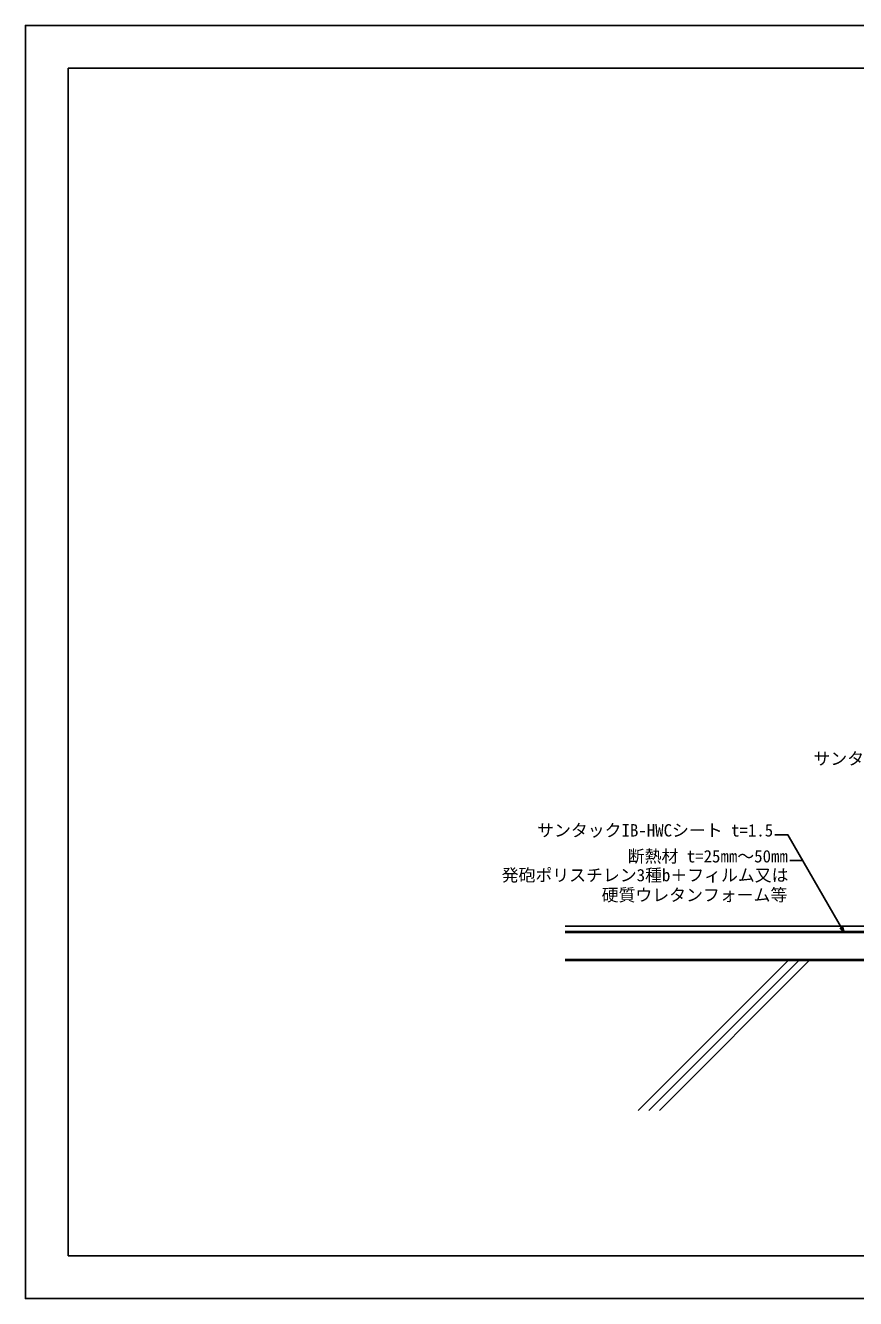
# Model space of a CAD drawing. Units: millimetres, scale not verified. Extents: x -840 to 5880, y -594 to 4158.
# Drawn here: x -840 to 2259, y -594 to 4158 of the extents above; entities that cross this region are included whole.
import ezdxf
from ezdxf.enums import TextEntityAlignment as Align

# ---------------------------------------------------------------- set-up
doc = ezdxf.new("R2010")
doc.units = ezdxf.units.MM
doc.header["$LTSCALE"] = 4
for name, color, linetype in [('0-1_IBｼｰﾄ', 7, 'Continuous'), ('0-7_図面枠', 7, 'Continuous'), ('0-9_寸法線', 7, 'Continuous'), ('0-A_文字', 5, 'Continuous'), ('0-B_断熱材', 2, 'Continuous'), ('0-F_躯体', 7, 'Continuous'), ('1-0_輪郭線', 2, 'Continuous')]:
    doc.layers.add(name, color=color, linetype=linetype)
doc.styles.add('MS Gothic', font='')
doc.styles.get('MS Gothic').set_extended_font_data('MS Gothic')

msp = doc.modelspace()

# ---------------------------------------------------------------- linework, layer by layer
at = {"layer": '0-1_IBｼｰﾄ'}
for p, q in [((2955.432, 795.788), (1175.175, 795.788)), ((2960.791, 775.788), (1175.175, 775.788))]:
    msp.add_line(p, q, dxfattribs=at)
at = {"layer": '0-7_図面枠'}
msp.add_lwpolyline([(5880, -594), (5880, 4158), (-840, 4158), (-840, -594)], close=True, dxfattribs=at)
at = {"layer": '0-9_寸法線'}
msp.add_line((2061.248, 1040.723), (2013.248, 1040.723), dxfattribs=at)
for points in [[(2216.516, 771.788), (2005.823, 1136.723), (1957.823, 1136.723)], [(2199.545, 788.759), (2216.516, 771.788), (2210.304, 794.971)]]:
    msp.add_lwpolyline(points, dxfattribs=at)
at = {"layer": '0-B_断熱材'}
for p, q in [((1175.175, 771.788), (3251.175, 771.788)), ((1175.175, 671.788), (3251.175, 671.788))]:
    msp.add_line(p, q, dxfattribs=at)
at = {"layer": '0-F_躯体'}
for p, q in [((2006.789, 667.788), (1446.968, 107.968)), ((2046.387, 667.788), (1486.566, 107.968)), ((2085.985, 667.788), (1526.164, 107.968))]:
    msp.add_line(p, q, dxfattribs=at)
msp.add_lwpolyline([(3075.175, 1987.788), (3255.175, 1987.788), (3255.175, 667.788), (1175.175, 667.788)], dxfattribs=at)
at = {"layer": '1-0_輪郭線'}
msp.add_lwpolyline([(5720, 3998), (-680, 3998), (-680, -434), (5720, -434)], close=True, dxfattribs=at)

# ---------------------------------------------------------------- texts
at = {"layer": '0-A_文字', "color": 7, "style": 'MS Gothic'}
for s, p in [('サンタックIB-HWCシート t=1.5', (2101.39, 1384.275)), ('サンタックIB-HWCシート t=1.5', (1070.056, 1116.74)), ('断熱材 t=25㎜～50㎜', (1408.121, 1020.009)), ('発砲ポリスチレン3種b＋フィルム又は', (937.624, 949.521)), ('硬質ウレタンフォーム等', (1310.903, 875.521))]:
    msp.add_text(s, height=46.18, dxfattribs=at).set_placement(p, align=Align.BOTTOM_LEFT)

doc.saveas('drawing.dxf')
